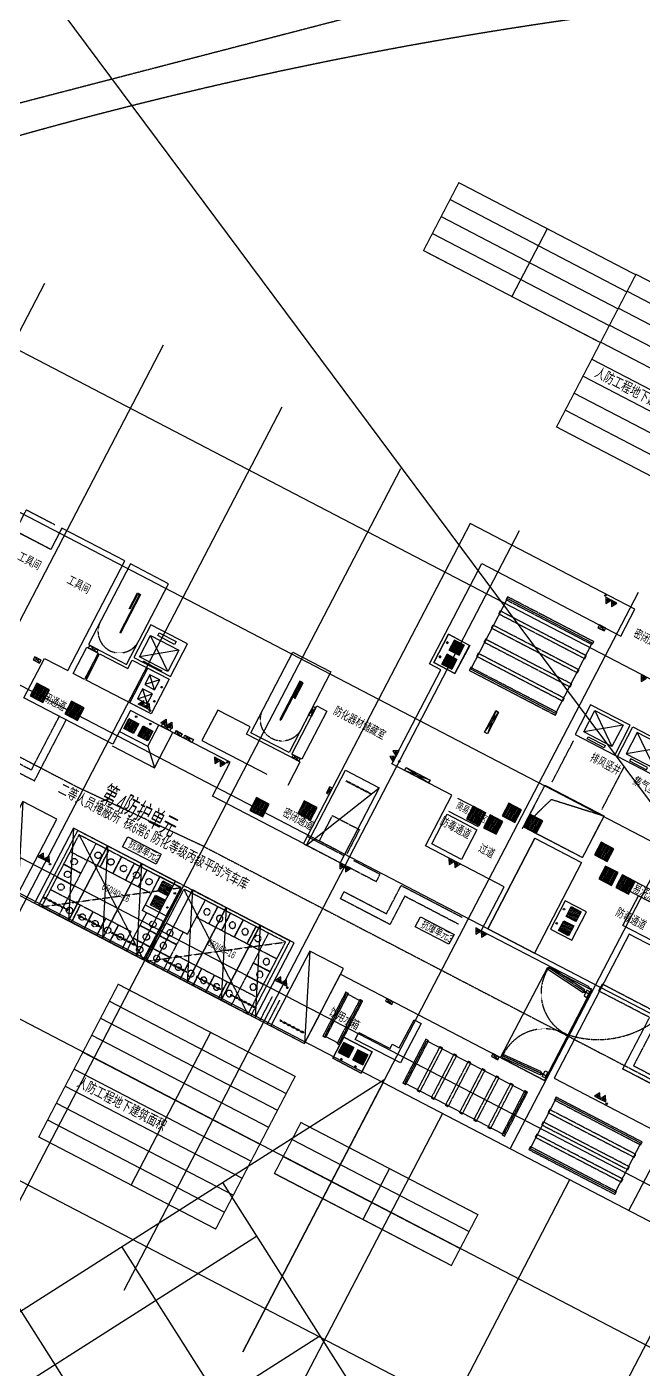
# Model space of a CAD drawing. Extents: x -1466470 to 868515, y -511729 to 1464999.
# Drawn here: x -296493 to -257814, y 190789 to 275026 of the extents above; entities that cross this region are included whole.
import ezdxf
from ezdxf.xclip import XClip

# ---------------------------------------------------------------- set-up
doc = ezdxf.new("R2010")
doc.units = 0
doc.header["$LTSCALE"] = 10
doc.header["$MEASUREMENT"] = 0
doc.header["$XCLIPFRAME"] = 2
for name, pattern in [('X-104 B2平面$0$ACAD_ISO04W100', [30, 24, -3, 0, -3]), ('X-104 B2平面$0$CENTER', [2, 1.25, -0.25, 0.25, -0.25]), ('X-104 B2平面$0$DOTE', [2.42, 2, -0.2, 0.02, -0.2]), ('X-104 B2平面$1$DASH', [0.35, 0.25, -0.1]), ('梯段6、7$0$DASH', [0.35, 0.25, -0.1])]:
    doc.linetypes.add(name, pattern=pattern)
for name, color, linetype in [('104-6 B2核心筒$0$A-E_电梯', 171, 'Continuous'), ('104-6 B2核心筒$0$A-TECH_结构', 21, 'Continuous'), ('3T_BAR', 7, 'Continuous'), ('EQUIP_消防', 7, 'Continuous'), ('VPIPE-消防', 1, 'Continuous'), ('X-104 B2平面$0$$0$A-TECH_结构', 21, 'Continuous'), ('X-104 B2平面$0$02-TEXT_房间', 7, 'Continuous'), ('X-104 B2平面$0$A-I_车位', 185, 'Continuous'), ('X-104 B2平面$0$A-I_车位-流线', 127, 'X-104 B2平面$0$CENTER'), ('X-104 B2平面$0$A-O_防水层', 222, 'Continuous'), ('X-104 B2平面$0$A-SUR_看线', 231, 'Continuous'), ('X-104 B2平面$0$A-TECH_结构', 21, 'Continuous'), ('X-104 B2平面$0$A_AXIS-轴线', 1, 'X-104 B2平面$0$DOTE'), ('X-104 B2平面$0$A_STR-砼墙', 51, 'Continuous'), ('X-104 B2平面$0$M-用地 红线', 20, 'X-104 B2平面$0$ACAD_ISO04W100'), ('X-104 B2平面$0$SURFACE', 6, 'Continuous'), ('X-104 B2平面$0$VPIPE-消防', 1, 'Continuous'), ('X-104 B2平面$0$人防分区指标', 5, 'Continuous'), ('X-104 B2平面$0$抗爆隔墙', 151, 'Continuous'), ('X-104 B2平面$0$集水坑&', 6, 'Continuous'), ('X-104 B2平面$1$A-C_门', 150, 'Continuous'), ('X-104 B2平面$1$集水坑&', 6, 'Continuous'), ('梯段6、7$0$A-E_楼梯', 171, 'Continuous')]:
    doc.layers.add(name, color=color, linetype=linetype)
doc.layers.add('X-104 B2平面$0$$0$04-不打印_辅助线', color=165, linetype='Continuous', plot=False)
doc.layers.add('X-104 B2平面$0$04-不打印_辅助线', color=165, linetype='Continuous', plot=False)
doc.layers.get('X-104 B2平面$0$$0$04-不打印_辅助线').off()
doc.styles.add('X-104 B2平面$0$_TCH_SPACE', font='ros.shx', dxfattribs={"width": 0.75, "height": 5, "bigfont": 'jd.shx'})
doc.styles.add('X-104 B2平面$0$TEXT', font='TSSDENG.shx', dxfattribs={"bigfont": 'GBCBIG.shx'})
pattern_1 = [(180, (-432649.534, -553252.195), (-7e-15, -79.375), [])]
pattern_2 = [(180, (350, -250), (-7e-15, -79.375), [])]

# ---------------------------------------------------------------- blocks, each defined once
blk = doc.blocks.new('X-104 B2平面$0$A$C51037562')
at = {"layer": 'X-104 B2平面$0$集水坑&'}
h = blk.add_hatch(dxfattribs=at)
h.set_pattern_fill('ANSI31', color=256, scale=50, angle=135)
h.set_pattern_definition(pattern_1)
h.paths.add_polyline_path([(-850, 850), (-50, 850), (-50, 50), (-850, 50)])
for points in [[(-900, 900), (0, 900), (0, 0), (-900, 0)], [(-850, 850), (-50, 850), (-50, 50), (-850, 50)]]:
    blk.add_lwpolyline(points, close=True, dxfattribs=at)
blk = doc.blocks.new('X-104 B2平面$0$12ddddddj')
at = {"layer": 'X-104 B2平面$0$集水坑&', "linetype": 'Continuous'}
h = blk.add_hatch(dxfattribs=at)
h.set_pattern_fill('ANSI31', color=256, scale=50, angle=135)
h.set_pattern_definition(pattern_2)
h.paths.add_polyline_path([(3014056, 294593), (3014756, 294593), (3014756, 293893), (3014056, 293893)])
h.paths.add_polyline_path([(3014056, 293593), (3014756, 293593), (3014756, 292893), (3014056, 292893)])
for points in [[(3015056, 294743), (3013556, 294743), (3013556, 292743), (3015056, 292743)], [(3014056, 294593), (3014756, 294593), (3014756, 293893), (3014056, 293893)], [(3014056, 293593), (3014756, 293593), (3014756, 292893), (3014056, 292893)]]:
    blk.add_lwpolyline(points, close=True, dxfattribs=at)
for centre in [(3013736, 294243), (3013736, 293243)]:
    blk.add_circle(centre, 50, dxfattribs=at)
blk = doc.blocks.new('$TWTSYS$00000546')
h = blk.add_hatch()
h.set_pattern_fill('ANSI31', color=256, scale=200, style=0)
h.set_pattern_definition([(45, (-38543.802, -6670.83), (-17.67767, 17.67767), [])])
h.paths.add_polyline_path([(-65, 174), (65, 174), (65, 44), (-65, 44)])
for points in [[(0, 344), (-198, 0), (198, 0)], [(-65, 174), (65, 174), (65, 44), (-65, 44)]]:
    blk.add_lwpolyline(points, close=True)
blk = doc.blocks.new('A-电梯2623')
for p, q in [((-975, 200), (-975, 1700)), ((-975, 1700), (1025, 1700)), ((1025, 1700), (-975, 200)), ((1025, 200), (-975, 1700)), ((-575, 1900), (-575, 2100)), ((-575, 2100), (625, 2100)), ((625, 1900), (-575, 1900)), ((625, 2100), (625, 1900)), ((1025, 1700), (1025, 200)), ((1025, 200), (-975, 200))]:
    blk.add_line(p, q)
for points in [[(-1275, 0), (1325, 0), (1325, 2300), (-1275, 2300)], [(-625, 38), (-625, 59), (-18, 59), (-18, 38)], [(68, 38), (68, 59), (675, 59), (675, 38)]]:
    blk.add_lwpolyline(points, close=True)
blk = doc.blocks.new('104-6 B2核心筒$0$fdsgfdhh')
at = {"layer": '104-6 B2核心筒$0$A-E_电梯'}
for p, q in [((-2400, 1900), (-400, 400)), ((-400, 1900), (-2400, 400))]:
    blk.add_line(p, q, dxfattribs=at)
for points in [[(-2800, 0), (0, 0), (0, 2100), (-2800, 2100)], [(-2000, 250), (-800, 250), (-800, 100), (-2000, 100)]]:
    blk.add_lwpolyline(points, close=True, dxfattribs=at)
blk.add_lwpolyline([(-2400, 1900), (-400, 1900), (-400, 400), (-2400, 400), (-2400, 1900)], dxfattribs=at)
blk = doc.blocks.new('梯段6、7')
at = {"color": 8, "linetype": '梯段6、7$0$DASH'}
for centre, radius, start, end in [((49800, 3400), 1350, 0, 180), ((49800, -6700), 1350, 0, 180), ((49800, -9820), 1350, 180, 0), ((49800, -16500), 1350, 0, 180), ((49800, -19820), 1350, 180, 0), ((20965, -27260), 1650, 0, 180), ((49800, -27020), 1350, 0, 180), ((20965, -29600), 1650, 180, 0), ((49800, -29880), 1350, 180, 0), ((49800, -57378), 1350, 0, 180), ((20965, -58198), 1650, 0, 180), ((49800, -59458), 1350, 180, 0), ((20965, -60358), 1650, 180, 0), ((20965, -68018), 1650, 0, 180), ((49800, -67528), 1350, 0, 180), ((20965, -70358), 1650, 180, 0), ((49800, -70128), 1350, 180, 0), ((49800, -79978), 1350, 180, 0)]:
    blk.add_arc(centre, radius, start, end, dxfattribs=at)
at = {"layer": 'Defpoints'}
for points in [[(44800, 6850), (54800, 6850), (54800, -3150), (44800, -3150)], [(51150, 4950), (48450, 4950), (48450, -1150), (51150, -1150)], [(44800, -3150), (54800, -3150), (54800, -13150), (44800, -13150)], [(51150, -5150), (48450, -5150), (48450, -11250), (51150, -11250)], [(44800, -13150), (54800, -13150), (54800, -23150), (44800, -23150)], [(51150, -15150), (48450, -15150), (48450, -21250), (51150, -21250)], [(15665, -23150), (25665, -23150), (25665, -33150), (15665, -33150)], [(44800, -23150), (54800, -23150), (54800, -33150), (44800, -33150)], [(19315, -24850), (22615, -24850), (22615, -31250), (19315, -31250)], [(48450, -25150), (51150, -25150), (51150, -31250), (48450, -31250)], [(15665, -53908), (25665, -53908), (25665, -63908), (15665, -63908)], [(44800, -53908), (54800, -53908), (54800, -63908), (44800, -63908)], [(19315, -55608), (22615, -55608), (22615, -62008), (19315, -62008)], [(51150, -55908), (48450, -55908), (48450, -62008), (51150, -62008)], [(15665, -63908), (25665, -63908), (25665, -73908), (15665, -73908)], [(44800, -63908), (54800, -63908), (54800, -73908), (44800, -73908)], [(19315, -65608), (22615, -65608), (22615, -72008), (19315, -72008)], [(51150, -65908), (48450, -65908), (48450, -72008), (51150, -72008)], [(15665, -73908), (25665, -73908), (25665, -83908), (15665, -83908)], [(44800, -73908), (54800, -73908), (54800, -83908), (44800, -83908)], [(19315, -75608), (22615, -75608), (22615, -82008), (19315, -82008)], [(51150, -75908), (48450, -75908), (48450, -82008), (51150, -82008)]]:
    blk.add_lwpolyline(points, close=True, dxfattribs=at)
for points in [[(47328, -61608), (52128, -61608)], [(47328, -71608), (52128, -71608)], [(47328, -81608), (52128, -81608)]]:
    blk.add_lwpolyline(points, dxfattribs=at)
at = {"layer": '梯段6、7$0$A-E_楼梯'}
for p, q in [((49850, -16500), (49750, -16500)), ((49750, -16700), (49750, -16500)), ((49850, -18517), (49850, -16500)), ((49850, -16500), (51150, -16500)), ((49850, -16760), (51150, -16760)), ((49910, -16700), (49910, -16500)), ((49910, -16500), (51150, -16500)), ((51150, -17893), (51150, -16700)), ((49850, -17020), (51150, -17020)), ((49850, -17280), (51150, -17280)), ((49850, -17540), (51150, -17540)), ((49850, -17800), (51150, -17800)), ((49850, -18060), (50801, -18060)), ((49850, -18517), (50409, -18248)), ((49850, -18320), (50259, -18320)), ((49850, -18627), (50429, -18350)), ((50074, -18520), (51150, -18520)), ((50429, -18350), (50396, -18174)), ((50396, -18174), (50588, -18362)), ((50553, -18179), (51150, -17893)), ((50588, -18362), (50553, -18179)), ((50573, -18281), (51150, -18003)), ((50616, -18260), (51150, -18260)), ((51150, -19820), (51150, -18003)), ((49850, -19820), (49850, -18627)), ((49850, -18780), (51150, -18780)), ((49850, -19040), (51150, -19040)), ((49850, -19300), (51150, -19300)), ((49750, -19820), (49853, -19820)), ((49850, -19560), (51150, -19560)), ((49850, -19820), (51150, -19820)), ((49750, -27020), (49850, -27020)), ((65868, -53275), (106225, -53275)), ((66707, -53743), (68846, -55133)), ((66772, -53643), (68592, -54825)), ((66839, -56653), (68977, -55263)), ((65910, -56514), (63784, -56514)), ((66572, -56634), (63784, -56634)), ((66542, -56514), (65910, -56514)), ((66542, -56677), (68846, -58173)), ((66772, -56683), (68592, -57865)), ((66802, -59525), (64634, -59525)), ((66792, -59525), (106225, -59525)), ((49690, -78442), (49690, -77318)), ((49690, -77318), (49910, -77318)), ((49750, -78418), (49750, -77378)), ((49750, -77378), (49850, -77378)), ((49850, -77378), (49850, -80038)), ((49910, -77318), (49910, -80038)), ((48450, -80108), (48450, -80048)), ((49910, -80038), (49850, -80038))]:
    blk.add_line(p, q, dxfattribs=at)
for points in [[(49690, -19880), (49910, -19880), (49910, -16440), (49690, -16440), (49690, -19880)], [(49690, -29360), (49690, -26960), (49910, -26960), (49910, -29880)], [(51150, -29880), (51150, -29620)], [(66542, -53444), (66542, -53275), (66154, -53275)], [(66542, -53305), (66542, -53705), (66342, -53705), (66342, -53305)], [(68882, -54964), (68882, -54795), (68622, -54795), (68622, -54626), (68362, -54626), (68362, -54457), (68102, -54457), (68102, -54288), (67842, -54288), (67842, -54119), (67582, -54119), (67582, -53950), (67322, -53950), (67322, -53781), (67062, -53781), (67062, -53613), (66802, -53613), (66802, -53444), (66542, -53444)], [(68852, -54964), (68852, -54825), (68592, -54825), (68592, -54656), (68332, -54656), (68332, -54487), (68072, -54487), (68072, -54318), (67812, -54318), (67812, -54149), (67552, -54149), (67552, -53980), (67292, -53980), (67292, -53811), (67032, -53811), (67032, -53643), (66772, -53643), (66772, -53474), (66542, -53474)], [(66802, -56484), (66802, -56315), (67062, -56315), (67062, -56146), (67322, -56146), (67322, -55977), (67582, -55977), (67582, -55808), (67842, -55808), (67842, -55640), (68102, -55640), (68102, -55471), (68362, -55471), (68362, -55302), (68622, -55302), (68622, -55133), (68882, -55133), (68882, -54964), (69142, -54964)], [(66832, -56484), (66832, -56345), (67092, -56345), (67092, -56176), (67352, -56176), (67352, -56007), (67612, -56007), (67612, -55838), (67872, -55838), (67872, -55670), (68132, -55670), (68132, -55501), (68392, -55501), (68392, -55332), (68652, -55332), (68652, -55163), (68912, -55163), (68912, -54994), (69142, -54994)], [(69112, -54994), (69112, -55394), (68912, -55394), (68912, -54994)], [(68882, -58004), (68882, -57835), (68622, -57835), (68622, -57667), (68362, -57667), (68362, -57498), (68102, -57498), (68102, -57329), (67842, -57329), (67842, -57160), (67582, -57160), (67582, -56991), (67322, -56991), (67322, -56822), (67062, -56822), (67062, -56653), (66802, -56653), (66802, -56484), (66542, -56484)], [(68852, -58004), (68852, -57865), (68592, -57865), (68592, -57697), (68332, -57697), (68332, -57528), (68072, -57528), (68072, -57359), (67812, -57359), (67812, -57190), (67552, -57190), (67552, -57021), (67292, -57021), (67292, -56852), (67032, -56852), (67032, -56683), (66772, -56683), (66772, -56514), (66542, -56514)], [(66772, -56514), (66772, -56914), (66572, -56914), (66572, -56514)], [(66802, -59525), (66802, -59356), (67062, -59356), (67062, -59187), (67322, -59187), (67322, -59018), (67582, -59018), (67582, -58849), (67842, -58849), (67842, -58680), (68102, -58680), (68102, -58511), (68362, -58511), (68362, -58342), (68622, -58342), (68622, -58173), (68882, -58173), (68882, -58004), (69142, -58004)]]:
    blk.add_lwpolyline(points, dxfattribs=at)
for p in [(66792, -53444), (66792, -53613), (66792, -53781), (66792, -53950), (66792, -54119), (66792, -54288), (66792, -54457), (66792, -54626), (66792, -54795), (66792, -54964), (66792, -55133), (66792, -55302), (66792, -55471), (66792, -55640), (66792, -55808), (66792, -55977), (66792, -56146), (66792, -56315), (66792, -56484), (66792, -56653), (66792, -56822), (66792, -56991), (66792, -57160), (66792, -57329), (66792, -57498), (66792, -57667), (66792, -57835), (66792, -58004), (66792, -58173), (66792, -58342), (66792, -58511), (66792, -58680), (66792, -58849), (66792, -59018), (66792, -59187), (66792, -59356)]:
    blk.add_point(p, dxfattribs=at)
blk = doc.blocks.new('104-6 B2核心筒')
blk.add_line((25457, 14488), (25543, 14488))
at = {"layer": '104-6 B2核心筒$0$A-TECH_结构'}
for points in [[(35800, 17050), (36500, 17050), (36500, 13650), (35800, 13650)], [(21300, 13650), (22100, 13650), (22100, 11800), (21300, 11800)]]:
    blk.add_lwpolyline(points, close=True, dxfattribs=at)
ref = blk.add_blockref('梯段6、7', (-27150, 95458))
XClip(ref).set_block_clipping_path([(48450.0031136754, -81608.1299662268), (51150.0038543929, -75908.1299662268)])
ref = blk.add_blockref('梯段6、7', (84050, 95258), dxfattribs=dict(xscale=-1))
XClip(ref).set_block_clipping_path([(48450.0031136754, -81608.1299662268), (51150.0038543929, -75908.1299662268)])
at = {"layer": '104-6 B2核心筒$0$A-E_电梯'}
for name, p in [('104-6 B2核心筒$0$fdsgfdhh', (53800, 22950)), ('A-电梯2623', (25475, 14450))]:
    blk.add_blockref(name, p, dxfattribs=at)
at = {"layer": '104-6 B2核心筒$0$A-E_电梯', "xscale": -1}
blk.add_blockref('104-6 B2核心筒$0$fdsgfdhh', (54000, 22950), dxfattribs=at)
blk = doc.blocks.new('X-104 B2平面$0$jgfd')
blk.add_lwpolyline([(5300, -1200), (0, -1200), (0, 1200), (5300, 1200), (5300, -1200), (0, 1200)])
at = {"linetype": 'X-104 B2平面$1$DASH', "ltscale": 0.001}
blk.add_lwpolyline([(550, -850), (550, 850), (600, 850), (600, -850)], close=True, dxfattribs=at)
blk = doc.blocks.new('X-104 B2平面$1$A$C51037562')
at = {"layer": 'X-104 B2平面$1$集水坑&'}
h = blk.add_hatch(dxfattribs=at)
h.set_pattern_fill('ANSI31', color=256, scale=50, angle=135)
h.set_pattern_definition(pattern_1)
h.paths.add_polyline_path([(-850, 850), (-50, 850), (-50, 50), (-850, 50)])
for points in [[(-900, 900), (0, 900), (0, 0), (-900, 0)], [(-850, 850), (-50, 850), (-50, 50), (-850, 50)]]:
    blk.add_lwpolyline(points, close=True, dxfattribs=at)
blk = doc.blocks.new('X-104 B2平面$1$12ddddddj')
at = {"layer": 'X-104 B2平面$1$集水坑&', "linetype": 'Continuous'}
h = blk.add_hatch(dxfattribs=at)
h.set_pattern_fill('ANSI31', color=256, scale=50, angle=135)
h.set_pattern_definition(pattern_2)
h.paths.add_polyline_path([(3014056, 294593), (3014756, 294593), (3014756, 293893), (3014056, 293893)])
h.paths.add_polyline_path([(3014056, 293593), (3014756, 293593), (3014756, 292893), (3014056, 292893)])
for points in [[(3015056, 294743), (3013556, 294743), (3013556, 292743), (3015056, 292743)], [(3014056, 294593), (3014756, 294593), (3014756, 293893), (3014056, 293893)], [(3014056, 293593), (3014756, 293593), (3014756, 292893), (3014056, 292893)]]:
    blk.add_lwpolyline(points, close=True, dxfattribs=at)
for centre in [(3013736, 294243), (3013736, 293243)]:
    blk.add_circle(centre, 50, dxfattribs=at)
blk = doc.blocks.new('X-104 B2平面$0$A$C3A6E53F0')
at = {"color": 6, "linetype": 'X-104 B2平面$1$DASH'}
for p, q in [((0, 5100), (7200, 0)), ((7200, 5100), (0, 0)), ((0, 2400), (1500, 2400)), ((1500, -5), (1500, 2400))]:
    blk.add_line(p, q, dxfattribs=at)
for points in [[(0, 5100), (7200, 5100), (7200, 0), (0, 0)], [(0, 4200), (1200, 4200), (1200, 5100), (0, 5100)], [(1500, 5100), (1500, 3900), (2400, 3900), (2400, 5100)], [(2400, 5100), (2400, 3900), (3300, 3900), (3300, 5100)], [(3300, 5100), (3300, 3900), (4200, 3900), (4200, 5100)], [(4200, 5100), (4200, 3900), (5100, 3900), (5100, 5100)], [(5100, 5100), (5100, 3900), (6000, 3900), (6000, 5100)], [(0, 3300), (1200, 3300), (1200, 4200), (0, 4200)], [(7200, 3000), (6000, 3000), (6000, 3900), (7200, 3900)], [(0, 2400), (1200, 2400), (1200, 3300), (0, 3300)], [(7200, 2100), (6000, 2100), (6000, 3000), (7200, 3000)], [(7200, 1200), (6000, 1200), (6000, 2100), (7200, 2100)], [(1500, 0), (1500, 1200), (2400, 1200), (2400, 0)], [(2400, 0), (2400, 1200), (3300, 1200), (3300, 0)], [(3300, 0), (3300, 1200), (4200, 1200), (4200, 0)], [(4200, 0), (4200, 1200), (5100, 1200), (5100, 0)], [(5100, 0), (5100, 1200), (6000, 1200), (6000, 0)]]:
    blk.add_lwpolyline(points, close=True, dxfattribs=at)
for centre in [(500, 4650), (1950, 4500), (2850, 4500), (3750, 4500), (4650, 4500), (5550, 4500), (500, 3750), (6700, 3450), (500, 2850), (6700, 2550), (6700, 1650), (1950, 600), (2850, 600), (3750, 600), (4650, 600), (5550, 600)]:
    blk.add_circle(centre, 200, dxfattribs=at)
blk = doc.blocks.new('X-104 B2平面$0$A$C47720B67')
at = {"layer": 'X-104 B2平面$0$A-SUR_看线'}
for p, q in [((-147, 43), (-14, -27)), ((-119, 96), (14, 27))]:
    blk.add_line(p, q, dxfattribs=at)
blk.add_lwpolyline([(-88, 156), (-2438, 1380), (-2529, 1206), (-178, -18)], close=True, dxfattribs=at)
at = {"layer": 'X-104 B2平面$0$A_AXIS-轴线'}
blk.add_line((0, 0), (-2484, 1293), dxfattribs=at)
blk = doc.blocks.new('X-104 B2平面$0$A$C026855F6')
at = {"layer": 'X-104 B2平面$0$VPIPE-消防', "linetype": 'Continuous'}
for centre in [(-219355, -39471), (-247931, -46700), (-243082, -49946), (-232283, -49884), (-254213, -56331), (-239311, -64088), (-219267, -71366)]:
    blk.add_circle(centre, 50, dxfattribs=at)
blk = doc.blocks.new('X-104 B2平面$0$A$C38076355')
at = {"layer": 'Defpoints'}
for p, q in [((187308, -41229), (51418, 29511)), ((94597, -27014), (123955, 29383)), ((40565, -20358), (65382, 27315)), ((102047, -30892), (131406, 25504)), ((48016, -24237), (72833, 23436)), ((183152, -49212), (47262, 21527)), ((27538, 19947), (72675, -51015)), ((55546, -27964), (80284, 19557)), ((62918, -31994), (87734, 15679)), ((178719, -57728), (42829, 13012)), ((70368, -35873), (95185, 11800)), ((77819, -39751), (102636, 7921)), ((174287, -66243), (38397, 4497)), ((173363, -68017), (37473, 2723)), ((170131, -74226), (34241, -3486)), ((165975, -82209), (30085, -11469)), ((38138, -53546), (86727, -22640)), ((86614, -22858), (77819, -39751)), ((90339, -24797), (81545, -41691)), ((76529, -29126), (85331, -42964)), ((98322, -28953), (89528, -45846)), ((40284, -56921), (78676, -32501)), ((70201, -33152), (79003, -46989)), ((106305, -33109), (97511, -50002)), ((44256, -63165), (82573, -38793))]:
    blk.add_line(p, q, dxfattribs=at)
blk.add_lwpolyline([(314128, -155628), (320989, -143044), (319919, 47182), (135302, 46543, 0.064843), (66687, 37364, 0.064894), (2711, 10916), (0, 0), (123495, -194001), (138453, -208187), (157248, -237713), (177956, -242312), (314128, -155628)], format="xyb", close=True, dxfattribs=at)
blk = doc.blocks.new('X-104 B2平面')
at = {"layer": 'X-104 B2平面$0$$0$A-TECH_结构', "linetype": 'X-104 B2平面$1$DASH'}
for points in [[(-76389, 245101), (-70978, 242284), (-70885, 242462), (-76296, 245278)], [(-76850, 244214), (-71440, 241397), (-71347, 241575), (-76758, 244391)], [(-77312, 243327), (-71901, 240510), (-71809, 240688), (-77220, 243504)], [(-77774, 242440), (-72363, 239623), (-72271, 239801), (-77681, 242617)], [(-78236, 241553), (-72825, 238736), (-72732, 238914), (-78143, 241730)], [(-78697, 240666), (-73287, 237849), (-73194, 238027), (-78605, 240843)], [(-87706, 217622), (-86274, 220372), (-86452, 220464), (-87883, 217714)], [(-86819, 217160), (-85387, 219910), (-85565, 220002), (-86996, 217253)], [(-82682, 214669), (-81251, 217418), (-81428, 217511), (-82860, 214761)], [(-81795, 214207), (-80364, 216957), (-80541, 217049), (-81973, 214299)], [(-80908, 213745), (-79477, 216495), (-79654, 216587), (-81086, 213838)], [(-80021, 213283), (-78590, 216033), (-78767, 216126), (-80199, 213376)], [(-79134, 212822), (-77703, 215571), (-77880, 215664), (-79312, 212914)], [(-78247, 212360), (-76816, 215110), (-76993, 215202), (-78425, 212452)], [(-77360, 211898), (-75929, 214648), (-76106, 214740), (-77537, 211991)], [(-76473, 211436), (-75042, 214186), (-75219, 214279), (-76650, 211529)], [(-73345, 213697), (-67934, 210881), (-67842, 211058), (-73253, 213875)], [(-74153, 212145), (-68742, 209329), (-68650, 209506), (-74061, 212323)], [(-73749, 212921), (-68338, 210105), (-68246, 210282), (-73657, 213099)], [(-74557, 211369), (-69146, 208552), (-69054, 208730), (-74465, 211546)], [(-74961, 210593), (-69550, 207776), (-69458, 207954), (-74869, 210770)]]:
    blk.add_lwpolyline(points, close=True, dxfattribs=at)
at = {"layer": 'X-104 B2平面$0$02-TEXT_房间'}
for points in [[(-100133, 230218), (-98026, 229121), (-98350, 228500), (-100456, 229597), (-100133, 230218)], [(-81761, 225186), (-79654, 224090), (-79977, 223469), (-82084, 224565), (-81761, 225186)]]:
    blk.add_lwpolyline(points, dxfattribs=at)
at = {"layer": 'X-104 B2平面$0$04-不打印_辅助线'}
for points in [[(-67061, 223278), (-68658, 224110), (-73367, 215062), (-51059, 203449)], [(-121496, 234141), (-105973, 226060), (-105973, 226060), (-105707, 225922), (-105707, 225922), (-92401, 218995), (-92401, 218995), (-92136, 218857), (-89031, 217241), (-88062, 219104), (-88062, 219103), (-87877, 219458), (-87877, 219458), (-86769, 221587), (-73978, 214929), (-71000, 220649), (-71193, 220748), (-71171, 220795), (-77940, 224319), (-76508, 227069), (-81449, 229641), (-79786, 232834), (-83556, 234797), (-80486, 240695), (-81195, 241064), (-77916, 247362), (-69180, 242814), (-68302, 244499), (-78636, 249879), (-89095, 229788), (-94816, 232766), (-93708, 234895), (-99961, 238151), (-101070, 236021), (-106658, 238930), (-105365, 241414), (-103901, 240652), (-100323, 247527), (-104270, 249581), (-104962, 248251), (-107180, 249405)], [(-102748, 240052), (-101894, 241693), (-100120, 240769), (-99843, 241302), (-97537, 240101), (-98668, 237928), (-102748, 240052)], [(-90064, 233449), (-89302, 234912), (-92673, 236667), (-92442, 237111), (-94482, 238173), (-95475, 236266), (-91394, 234142)], [(-79181, 228799), (-81044, 229769), (-80074, 231632), (-78212, 230662), (-79181, 228799)], [(-67188, 223683), (-69051, 224653), (-68082, 226515), (-66219, 225546), (-67188, 223683)]]:
    blk.add_lwpolyline(points, dxfattribs=at)
blk.add_lwpolyline([(-76728, 216360), (-73772, 222037), (-71023, 220606), (-73978, 214929)], close=True, dxfattribs=at)
at = {"layer": 'X-104 B2平面$0$A-I_车位-流线', "linetype": 'X-104 B2平面$0$CENTER'}
for p, q in [((-120131, 242111), (-102950, 233167)), ((-95337, 229599), (-102950, 233167)), ((-95337, 229599), (-20695, 190743))]:
    blk.add_line(p, q, dxfattribs=at)
blk.add_arc((-70613, 223493), 6000, 242.49999, 332.49999, dxfattribs=at)
at = {"layer": 'X-104 B2平面$0$A-O_防水层'}
blk.add_lwpolyline([(-76298, 245167), (-70975, 242397), (-73283, 237962), (-78606, 240731)], close=True, dxfattribs=at)
for points in [[(-69089, 227829), (-65896, 226167), (-66219, 225546), (-69412, 227208), (-69089, 227829)], [(-87771, 217712), (-86386, 220374), (-85499, 219912), (-86884, 217251), (-87771, 217712)], [(-82748, 214759), (-81363, 217420), (-75153, 214188), (-76539, 211527), (-82748, 214759)], [(-73254, 213763), (-74871, 210659), (-69548, 207888), (-67932, 210993), (-73254, 213763)]]:
    blk.add_lwpolyline(points, dxfattribs=at)
at = {"layer": 'X-104 B2平面$0$A-SUR_看线'}
for points in [[(18357, 117317), (-989483, 1471019)], [(-70532, 243518), (-70625, 243341), (-70226, 243133), (-70133, 243310), (-70532, 243518), (-70226, 243133), (-70133, 243310), (-70625, 243341)], [(-102603, 242062), (-102511, 242240), (-101979, 241963), (-102071, 241785), (-102603, 242062), (-101979, 241963), (-102071, 241785), (-102511, 242240)], [(-105968, 241502), (-106061, 241325), (-105662, 241117), (-105569, 241295), (-105968, 241502), (-105662, 241117), (-105569, 241295), (-106060, 241327)], [(-102779, 240209), (-102690, 240163), (-102344, 240828), (-102433, 240874), (-102779, 240209), (-102344, 240828), (-102433, 240874), (-102690, 240163)], [(-88604, 237773), (-88781, 237866), (-88504, 238398), (-88327, 238305), (-88604, 237773), (-88504, 238398), (-88327, 238305), (-88781, 237866)], [(-77732, 236781), (-77039, 238112), (-76862, 238019), (-77554, 236689), (-77732, 236781), (-76862, 238019), (-77039, 238112), (-77554, 236689)], [(-97935, 237321), (-97403, 237044), (-97495, 236867), (-98028, 237144), (-97935, 237321), (-97495, 236867)], [(-97403, 237044), (-98028, 237144)], [(-96720, 236689), (-96812, 236511), (-97185, 236705), (-97092, 236883), (-96720, 236689), (-96813, 236512), (-97092, 236883), (-97185, 236705), (-96720, 236689)], [(-96543, 236596), (-96010, 236319), (-96103, 236142), (-96635, 236419), (-96543, 236596), (-96103, 236142)], [(-96010, 236319), (-96635, 236419)], [(-89742, 235367), (-89834, 235189), (-89391, 234959), (-89298, 235136), (-89742, 235367), (-89391, 234959), (-89298, 235136), (-89834, 235189)], [(-82665, 234559), (-81157, 233774), (-81250, 233596), (-82758, 234381), (-82665, 234559), (-81250, 233596), (-81157, 233774), (-82758, 234381)], [(-87667, 232963), (-87490, 232870), (-87281, 233269), (-87460, 233362), (-87667, 232963), (-87282, 233270), (-87460, 233362), (-87490, 232870)], [(-98774, 223214), (-98596, 223121), (-98319, 223654), (-98496, 223747), (-98774, 223214), (-98319, 223655), (-98496, 223747), (-98596, 223121)], [(-83557, 219690), (-83464, 219867), (-83864, 220075), (-83956, 219898), (-83557, 219690), (-83864, 220075), (-83956, 219898), (-83464, 219867)], [(-76904, 216227), (-76812, 216404), (-77211, 216612), (-77303, 216434), (-76904, 216227), (-77211, 216612), (-77303, 216434), (-76812, 216404)]]:
    blk.add_lwpolyline(points, dxfattribs=at)
for points in [[(-71321, 220141), (-71136, 220496), (-71310, 220586), (-71495, 220231)], [(-73768, 215440), (-73953, 215085), (-74127, 215175), (-73942, 215530)]]:
    blk.add_lwpolyline(points, close=True, dxfattribs=at)
at = {"layer": 'X-104 B2平面$0$A-SUR_看线', "linetype": 'X-104 B2平面$1$DASH'}
for centre, start, end in [((-71292, 220408), 146.32868, 244.43654), ((-73971, 215263), 60.5634, 155.39864)]:
    blk.add_arc(centre, 2900, start, end, dxfattribs=at)
at = {"layer": 'X-104 B2平面$0$A-TECH_结构', "linetype": 'X-104 B2平面$1$DASH'}
blk.add_lwpolyline([(-75348, 230748), (-73940, 233454), (-70241, 231528), (-71603, 228912), (-75301, 230838)], dxfattribs=at)
blk.add_lwpolyline([(-73541, 232569), (-70241, 231529), (-71603, 228912), (-75302, 230837)], close=True, dxfattribs=at)
at = {"layer": 'X-104 B2平面$0$A_AXIS-轴线'}
for p, q in [((-71206, 220363), (-71379, 220453)), ((-73884, 215218), (-74058, 215309))]:
    blk.add_line(p, q, dxfattribs=at)
at = {"layer": 'X-104 B2平面$0$A_STR-砼墙', "linetype": 'X-104 B2平面$1$DASH'}
for p, q in [((-73489, 233670), (-72150, 236243)), ((-70368, 231933), (-68983, 234594))]:
    blk.add_line(p, q, dxfattribs=at)
at = {"layer": 'X-104 B2平面$0$M-用地 红线', "ltscale": 0.05}
blk.add_lwpolyline([(126192, 339615), (129909, 332635), (42826, 293093), (-48208, 291496), (-159475, 262615), (-190030, 243404)], dxfattribs=at)
for points in [[(150269, 94604), (155218, 103682), (155021, 138681), (159909, 158709), (159215, 281864), (139103, 301795), (-35476, 301191, 0.037486), (-78019, 297848, 0.037485), (-119585, 288192), (-136790, 276835), (-150600, 270983), (-164076, 264400), (-168009, 248564, -0.064894), (-104033, 275012, -0.064843), (-35418, 284191), (149199, 284830), (150269, 94604)], [(143408, 82020), (150269, 94604), (149199, 284830), (-35418, 284191, 0.064843), (-104033, 275012, 0.064894), (-168009, 248564), (-170720, 237648), (-47225, 43647), (-32267, 29461), (-13472, -65), (7236, -4664), (143408, 82020)], [(143408, 82020), (150269, 94604), (149199, 284830), (-35418, 284191, 0.064843), (-104033, 275012, 0.064894), (-168009, 248564), (-170720, 237648), (-47225, 43647), (-32267, 29461), (-13472, -65), (7236, -4664), (143408, 82020)]]:
    blk.add_lwpolyline(points, format="xyb", close=True, dxfattribs=at)
at = {"layer": 'X-104 B2平面$0$SURFACE', "linetype": 'X-104 B2平面$1$DASH'}
blk.add_lwpolyline([(-105707, 225922), (-103259, 230623), (-89954, 223697), (-92402, 218995)], dxfattribs=at)
at = {"layer": 'X-104 B2平面$0$人防分区指标', "color": 1}
for p, q in [((-73800, 268377), (-76016, 264119)), ((-83709, 209397), (-85372, 206204))]:
    blk.add_line(p, q, dxfattribs=at)
at = {"layer": 'X-104 B2平面$0$人防分区指标', "color": 1, "const_width": 75}
for points in [[(-81568, 267009), (-70465, 261229), (-68248, 265487), (-79352, 271267)], [(-73220, 255937), (-62116, 250157), (-57129, 259736), (-68233, 265517)], [(-105714, 211382), (-94611, 205602), (-89624, 215182), (-100728, 220962)], [(-90923, 209094), (-79820, 203314), (-78158, 206507), (-89261, 212287)]]:
    blk.add_lwpolyline(points, close=True, dxfattribs=at)
at = {"layer": 'X-104 B2平面$0$人防分区指标', "color": 1}
for points in [[(-79906, 270202), (-68802, 264422)], [(-80460, 269138), (-69356, 263358)], [(-81014, 268074), (-69911, 262294)], [(-81568, 267009), (-70465, 261229)], [(-68787, 264452), (-57683, 258672)], [(-69341, 263388), (-58238, 257608)], [(-69895, 262323), (-58792, 256543)], [(-70449, 261259), (-59346, 255479)], [(-71003, 260194), (-59900, 254414)], [(-71557, 259130), (-60454, 253350)], [(-72111, 258066), (-61008, 252286)], [(-72666, 257001), (-61562, 251221)], [(-101282, 219898), (-90178, 214118)], [(-101836, 218833), (-90732, 213053)], [(-102390, 217769), (-91287, 211989)], [(-94934, 217946), (-99921, 208366)], [(-102944, 216705), (-91841, 210924)], [(-103498, 215640), (-92395, 209860)], [(-104052, 214576), (-92949, 208796)], [(-104606, 213511), (-93503, 207731)], [(-105160, 212447), (-94057, 206667)], [(-89815, 211223), (-78712, 205443)], [(-90369, 210159), (-79266, 204379)], [(-90923, 209094), (-79820, 203314)], [(-90923, 209094), (-79820, 203314)]]:
    blk.add_lwpolyline(points, dxfattribs=at)
at = {"layer": 'X-104 B2平面$0$抗爆隔墙', "linetype": 'X-104 B2平面$1$DASH'}
blk.add_line((-86953, 221234), (-86722, 221677), dxfattribs=at)
for points in [[(-104440, 237776), (-106194, 234405), (-107968, 235329), (-109583, 232224), (-109139, 231993), (-107755, 234654), (-105981, 233731), (-103997, 237545)], [(-86558, 229031), (-88864, 230231)], [(-89095, 229788), (-84527, 227412), (-84296, 227855), (-85936, 228708)], [(-79383, 224732), (-82753, 226487), (-83676, 224713), (-86780, 226330), (-86549, 226774), (-83889, 225388), (-82965, 227162), (-79152, 225175)], [(-66267, 214203), (-69064, 215640), (-67378, 218878), (-70572, 220540), (-70341, 220984), (-66704, 219091), (-68389, 215855), (-57671, 210240), (-56247, 212974), (-55804, 212743), (-57460, 209565), (-68090, 215134)], [(-91825, 218695), (-91040, 220203)], [(-90597, 219972), (-91382, 218465)]]:
    blk.add_lwpolyline(points, dxfattribs=at)
at = {"layer": 'X-104 B2平面$1$A-C_门'}
for p, q in [((-75117, 231192), (-74609, 232168)), ((-70495, 231041), (-71002, 230065))]:
    blk.add_line(p, q, dxfattribs=at)
at = {"layer": 'X-104 B2平面$1$集水坑&', "linetype": 'Continuous'}
for p, q in [((-98442, 239445), (-98739, 240389)), ((-99201, 239502), (-98904, 238558)), ((-98119, 240066), (-99063, 239768)), ((-99524, 238881), (-98580, 239179)), ((-98880, 235897), (-98454, 234548))]:
    blk.add_line(p, q, dxfattribs=at)
at = {"layer": 'X-104 B2平面$1$集水坑&'}
for p, q in [((-79431, 232650), (-77657, 231726)), ((-78119, 230839), (-79982, 231809))]:
    blk.add_line(p, q, dxfattribs=at)
at = {"layer": 'X-104 B2平面$1$集水坑&', "linetype": 'X-104 B2平面$1$DASH'}
for points in [[(-104270, 249581), (-104962, 248251), (-107180, 249405), (-106487, 250736), (-104713, 249812)], [(-86999, 229373), (-88108, 229950), (-87277, 231547), (-85592, 230670), (-86377, 229162)], [(-86423, 229073), (-86423, 229073)]]:
    blk.add_lwpolyline(points, dxfattribs=at)
at = {"layer": 'X-104 B2平面$1$集水坑&', "linetype": 'Continuous'}
for points in [[(-98867, 240794), (-97537, 240101), (-98667, 237929), (-99998, 238621)], [(-98119, 240066), (-98739, 240389), (-99063, 239768), (-98442, 239445)], [(-98580, 239179), (-99201, 239502), (-99524, 238881), (-98904, 238558)]]:
    blk.add_lwpolyline(points, close=True, dxfattribs=at)
blk.add_lwpolyline([(-101116, 235933), (-98454, 234548), (-97300, 236765)], dxfattribs=at)
for centre in [(-97996, 239608), (-98458, 238721)]:
    blk.add_circle(centre, 50, dxfattribs=at)
at = {"linetype": 'X-104 B2平面$0$CENTER', "rotation": 332.499102747414}
blk.add_blockref('104-6 B2核心筒', (-127888, 239836), dxfattribs=at)
at = {"layer": 'X-104 B2平面$0$$0$04-不打印_辅助线'}
blk.add_blockref('X-104 B2平面$0$A$C38076355', (-170720, 237648), dxfattribs=at)
at = {"layer": 'X-104 B2平面$0$A-I_车位', "rotation": 242.5000000001554}
blk.add_blockref('X-104 B2平面$0$jgfd', (-85406, 233842), dxfattribs=at)
at = {"layer": 'X-104 B2平面$0$A-I_车位', "xscale": -1, "rotation": 242.5000000001245}
for p in [(-108102, 227169), (-104909, 225506), (-102780, 224398), (-100651, 223290), (-97458, 221627), (-95329, 220519), (-93200, 219411), (-90096, 217795)]:
    blk.add_blockref('X-104 B2平面$0$jgfd', p, dxfattribs=at)
at = {"layer": 'X-104 B2平面$0$A-SUR_看线'}
blk.add_blockref('X-104 B2平面$0$A$C026855F6', (149199, 284830), dxfattribs=at)
for p, rotation in [((-71379, 220453), 353.9999999999999), ((-74058, 215309), 2.99999999999994)]:
    blk.add_blockref('X-104 B2平面$0$A$C47720B67', p, dxfattribs=dict(at, rotation=rotation))
at = {"layer": 'X-104 B2平面$0$A_STR-砼墙'}
ref = blk.add_blockref('梯段6、7', (-19609, 286747), dxfattribs=dict(at, xscale=-1, rotation=332.5009250244092))
XClip(ref).set_block_clipping_path([(19315.4797079867, -82008.1299662269), (22615.4797079966, -75608.1299662269)])
at = {"layer": 'X-104 B2平面$0$SURFACE', "rotation": 152.5000000001263}
blk.add_blockref('X-104 B2平面$0$A$C3A6E53F0', (-96788, 227028), dxfattribs=at)
at = {"layer": 'X-104 B2平面$0$SURFACE', "xscale": -1, "rotation": 152.499972250772}
blk.add_blockref('X-104 B2平面$0$A$C3A6E53F0', (-96610, 226936), dxfattribs=at)
at = {"layer": 'X-104 B2平面$1$集水坑&', "linetype": 'Continuous', "xscale": -1}
for p, rotation in [((-2617889, 1894089), 152.5001302531913), ((-1738423, -2321570), 242.5001302531913)]:
    blk.add_blockref('X-104 B2平面$1$12ddddddj', p, dxfattribs=dict(at, rotation=rotation))
at = {"layer": 'X-104 B2平面$1$集水坑&', "xscale": -1, "rotation": 62.5002222897244}
for p in [(-105455, 238642), (-103282, 237511), (-91662, 231462), (-88668, 231257), (-78073, 230928), (-75834, 231115), (-77009, 230374), (-74503, 230423), (-70041, 228663), (-69771, 227169), (-68706, 226615)]:
    blk.add_blockref('X-104 B2平面$1$A$C51037562', p, dxfattribs=at)
at = {"layer": 'X-104 B2平面$1$集水坑&', "linetype": 'Continuous'}
for p, rotation in [((1031872, 3046384), 242.5001302531985), ((2711443, -904810), 152.5000141866211), ((-2881832, 1356260), 332.5001302531986)]:
    blk.add_blockref('X-104 B2平面$1$12ddddddj', p, dxfattribs=dict(at, rotation=rotation))
at = {"layer": 'X-104 B2平面$0$02-TEXT_房间', "style": 'X-104 B2平面$0$_TCH_SPACE'}
for s, height, rotation, width, p in [('工具间', 520.9, 332.50001, 0.75, (-107114, 247611)), ('工具间', 520.9, 332.50001, 0.75, (-104012, 246129)), ('密闭通道', 520.9, 332.50001, 0.75, (-68451, 242782, 0)), ('密闭通道', 520.9, 332.50001, 0.75, (-105986, 239003, 0)), ('防化器材储藏室', 520.9, 332.50001, 0.75, (-87285, 237921)), ('排风竖井', 520.9, 332.50001, 0.75, (-71177, 234990)), ('二等人员掩蔽所', 744.2, 332.5, 0.75, (-104578, 232961)), ('第', 1265, 332.5, 0.75, (-101928, 232442)), ('集气室', 520.9, 332.50001, 0.75, (-68499, 233518)), ('4', 1084, 332.5, 0.529412, (-100988, 231953)), ('防护单元', 1265.1, 332.5, 0.75, (-100624, 231763)), ('密闭通道', 520.9, 332.50001, 0.75, (-90477, 231539, 0)), ('简易洗消区', 428.1, 332.50001, 0.75, (-79583, 231999, 0)), ('核', 744, 332.5, 0.75, (-100503, 230840)), ('6', 638, 332.5, 0.529412, (-99950, 230552)), ('常', 744, 332.5, 0.75, (-99736, 230441)), ('防毒通道', 520.9, 332.50001, 0.75, (-80587, 230988)), ('抗爆单元2', 482.2, 332.5, 0.75, (-100155, 229575)), ('6', 638, 332.5, 0.529412, (-99183, 230153)), ('防化等级丙级', 744.2, 332.5, 0.75, (-98766, 229936)), ('过道', 520.9, 332.50001, 0.75, (-78189, 229297)), ('平时汽车库', 744.2, 332.5, 0.75, (-95491, 228243)), ('简易洗消区', 520.9, 332.50001, 0.75, (-68959, 227040)), ('抗爆单元3', 482.2, 332.5, 0.75, (-81783, 224543)), ('防毒通道', 520.9, 332.50001, 0.75, (-69579, 225280, 0)), ('防毒通道', 520.9, 332.50001, 0.75, (-69579, 225280, 0)), ('饮用水箱', 520.9, 331.11119, 0.75, (-87556, 219032))]:
    blk.add_text(s, height=height, rotation=rotation, dxfattribs=dict(at, width=width)).set_placement(p)
at = {"layer": 'X-104 B2平面$0$04-不打印_辅助线', "style": 'X-104 B2平面$0$_TCH_SPACE', "width": 0.529412}
for p in [(-101805, 226947), (-95170, 223424)]:
    blk.add_text('650/40=16', height=446.2, rotation=332.50001, dxfattribs=at).set_placement(p)
at = {"layer": 'X-104 B2平面$0$人防分区指标', "color": 1, "style": 'X-104 B2平面$0$TEXT'}
for p in [(-70902, 259097), (-103397, 214543)]:
    blk.add_text('人防工程地下建筑面积', height=723.4, rotation=332.49999, dxfattribs=at).set_placement(p)

msp = doc.modelspace()

# ---------------------------------------------------------------- linework, layer by layer
at = {"layer": '3T_BAR'}
msp.add_lwpolyline([(-272194, 212719), (-271750, 212488), (-273043, 210004), (-275882, 211482), (-275651, 211925), (-273700, 210909), (-273561, 211176), (-273118, 210945), (-272194, 212719)], dxfattribs=at)
at = {"layer": 'VPIPE-消防', "linetype": 'Continuous'}
for centre in [(-260186, 239339), (-288762, 232110), (-283913, 228864), (-273114, 228926), (-295044, 222479), (-280142, 214722), (-260098, 207444)]:
    msp.add_circle(centre, 50, dxfattribs=at)

# ---------------------------------------------------------------- block references
msp.add_blockref('X-104 B2平面', (-190030, -6020))
at = {"layer": 'EQUIP_消防'}
for p, rotation in [((-259987, 239138), 152.5000138824565), ((-259635, 238955), 152.5000138824565), ((-257773, 234239), 152.5000029966944), ((-284544, 229094), 152.556835105597), ((-273406, 229080), 62.50001236630071), ((-273223, 229431), 62.50001236630071), ((-284192, 228911), 152.556835105597), ((-295607, 222856), 332.4999583684411), ((-295255, 222673), 332.4999583684411), ((-276684, 222497), 152.5000029966944), ((-276332, 222314), 152.5000029966944), ((-269833, 222765), 152.5000029966944), ((-269481, 222582), 152.5000029966944), ((-268146, 218390), 152.5000029966944), ((-267794, 218207), 152.5000029966944), ((-280705, 215098), 332.4999583684411), ((-280353, 214915), 332.4999583684411), ((-260684, 207833), 332.4999583684411), ((-260332, 207649), 332.4999583684411)]:
    msp.add_blockref('$TWTSYS$00000546', p, dxfattribs=dict(at, rotation=rotation))
at = {"layer": 'EQUIP_消防', "color": 2, "linetype": 'ByBlock', "xscale": -1, "zscale": 1.5, "rotation": 332.6006552475176}
for p in [(-289327, 232437), (-288974, 232254)]:
    msp.add_blockref('$TWTSYS$00000546', p, dxfattribs=at)
at = {"layer": 'EQUIP_消防', "xscale": -1, "rotation": 332.500130539083}
for p in [(-287902, 231268), (-287550, 231085)]:
    msp.add_blockref('$TWTSYS$00000546', p, dxfattribs=at)
at = {"layer": 'X-104 B2平面$0$集水坑&', "linetype": 'Continuous'}
for p, rotation in [((-3079189, 1366962), 332.5001302531984), ((841842, 3040364), 242.5001302531985), ((2521413, -910830), 152.5000141866211), ((-3071863, 1350240), 332.5001302531921), ((-1407758, -2598693), 62.49173128820378)]:
    msp.add_blockref('X-104 B2平面$0$12ddddddj', p, dxfattribs=dict(at, rotation=rotation))
at = {"layer": 'X-104 B2平面$0$集水坑&', "xscale": -1, "rotation": 62.5002222897244}
for p in [(-295485, 232623), (-293312, 231491), (-281692, 225442), (-278698, 225237), (-268103, 224908), (-265864, 225095), (-267039, 224354), (-264533, 224403), (-260071, 222643), (-259801, 221149), (-258736, 220595)]:
    msp.add_blockref('X-104 B2平面$0$A$C51037562', p, dxfattribs=at)

doc.saveas('drawing.dxf')
